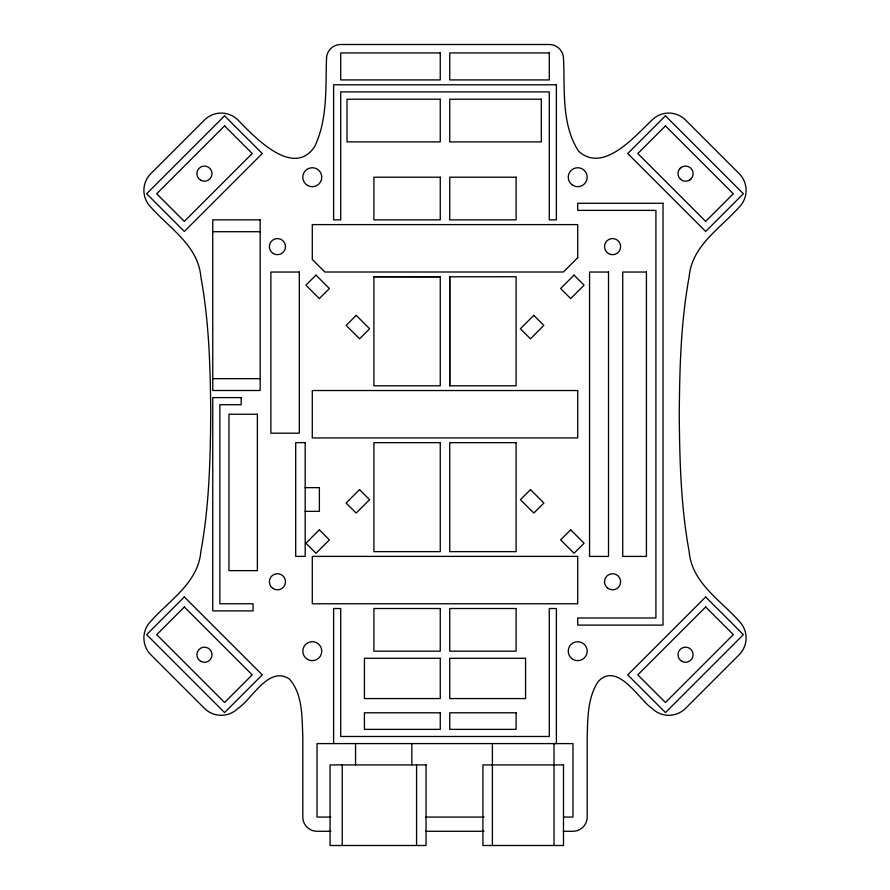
<?xml version="1.0" encoding="UTF-8"?>
<svg xmlns="http://www.w3.org/2000/svg" width="890" height="890" viewBox="0 0 890 890"><rect width="100%" height="100%" fill="white"/><g stroke="black" fill="none" stroke-linecap="round" stroke-linejoin="round"><path stroke-width="1.33" d="M449.739 385.793L449.739 276.79L516.1 276.745L516.1 385.793L449.739 385.793L449.739 276.779M679.815 168.677L681.295 167.364M689.806 179.925L691.285 178.612M212.755 231.712L260.158 231.712M373.9 276.745L440.261 276.779L440.261 385.793L373.9 385.793L373.9 276.745L440.261 276.79M212.755 378.651L260.158 378.651M305.181 487.653L319.399 487.653L319.399 511.349L305.181 511.349M330.78 817.065L317.029 817.065L317.029 743.595L572.971 743.595L572.971 817.065L563.492 817.065M425.709 817.065L484.06 817.065M330.869 831.282L317.029 831.282A14.218 14.218 0 0 1 302.811 817.065L302.811 736.486C301.866 717.151 302.978 694.511 289.417 679.026C268.736 665.075 251.303 700.219 237.964 708.362A23.696 23.696 0 0 1 204.455 708.362L150.833 654.74A23.696 23.696 0 0 1 150.833 621.231C169.656 600.005 198.236 582.639 200.851 551.533C209.206 506.288 210.352 460.086 210.752 414.195C210.352 368.304 209.206 322.102 200.851 276.857C198.236 245.74 169.656 228.374 150.833 207.159A23.696 23.696 0 0 1 150.833 173.639L204.455 120.016A23.696 23.696 0 0 1 237.964 120.016C253.505 135.87 293.055 178.868 314.593 146.683C327.754 119.527 325.506 88.099 326.508 58.718A14.218 14.218 0 0 1 340.725 44.5L549.275 44.5A14.218 14.218 0 0 1 563.492 58.718C565.061 89.478 561.056 124.055 578.544 151.122C603.442 174.129 635.827 135.169 652.036 120.016A23.696 23.696 0 0 1 685.545 120.016L739.167 173.639A23.696 23.696 0 0 1 739.167 207.159C720.344 228.374 691.764 245.74 689.149 276.857C680.794 322.102 679.649 368.304 679.248 414.195C679.649 460.086 680.794 506.288 689.149 551.533C691.764 582.639 720.344 600.005 739.167 621.231A23.696 23.696 0 0 1 739.167 654.74L685.545 708.362A23.696 23.696 0 0 1 652.036 708.362C639.51 700.285 617.504 660.992 598.247 681.506C587.534 697.526 587.823 717.952 587.189 736.486L587.189 817.065A14.218 14.218 0 0 1 572.971 831.282L563.281 831.282M425.709 831.282L484.06 831.282M556.384 743.595L556.384 608.515L549.275 608.515L549.275 736.486L340.725 736.486L340.725 608.515L333.617 608.515L333.617 743.595M554.014 743.595L554.014 845.5M492.393 743.595L492.393 845.5M416.565 764.922L416.565 845.5M411.825 743.595L411.825 764.922M355.544 743.595L355.544 764.922M342.238 764.922L342.238 845.5M224.558 115.834L146.639 193.753L184.341 231.456L262.261 153.536L224.558 115.834M224.558 125.891L156.696 193.753L184.341 221.399L252.204 153.536L224.558 125.891M315.972 275.11L305.915 285.167L319.321 298.573L329.378 288.516L315.972 275.11M356.211 315.349L346.154 325.395L359.56 338.801L369.617 328.755L356.211 315.349M184.341 596.934L146.639 634.637L224.558 712.556L262.261 674.854L184.341 596.934M665.442 115.834L627.739 153.536L705.659 231.456L743.361 193.753L665.442 115.834M184.341 606.98L156.696 634.637L224.558 702.499L252.204 674.854L184.341 606.98M665.442 125.891L637.796 153.536L705.659 221.399L733.304 193.753L665.442 125.891M577.71 257.666L563.37 272.006L324.828 272.006L312.29 259.457L312.29 224.603L577.71 224.603L577.71 257.666M319.321 529.817L305.915 543.223L315.972 553.28L329.378 539.874L319.321 529.817M359.516 489.622L346.11 503.028L356.167 513.074L369.572 499.668L359.516 489.622M533.789 315.349L520.383 328.755L530.44 338.801L543.846 325.395L533.789 315.349M574.028 275.11L560.622 288.516L570.679 298.573L584.085 285.167L574.028 275.11M530.485 489.622L520.428 499.668L533.833 513.074L543.89 503.028L530.485 489.622M570.679 529.817L560.622 539.874L574.028 553.28L584.085 543.223L570.679 529.817M705.659 596.934L627.739 674.854L665.442 712.556L743.361 634.637L705.659 596.934M705.659 606.98L637.796 674.854L665.442 702.499L733.304 634.637L705.659 606.98M440.261 52.933L340.725 52.933L340.725 79.922L440.261 79.922L440.261 52.933M549.275 52.933L449.739 52.933L449.739 79.922L549.275 79.922L549.275 52.933M556.384 84.784L333.617 84.784L333.617 219.863L340.725 219.863L340.725 91.892L549.275 91.892L549.275 219.863L556.384 219.863L556.384 84.784M440.261 99.224L347.011 99.224L347.011 141.888L440.261 141.888L440.261 99.224M541.343 99.224L449.739 99.224L449.739 141.888L541.343 141.888L541.343 99.224M440.261 177.21L373.9 177.21L373.9 219.863L440.261 219.863L440.261 177.21M516.1 177.21L449.739 177.21L449.739 219.863L516.1 219.863L516.1 177.21M663.028 203.276L577.71 203.276L577.71 210.385L655.919 210.385L655.919 617.994L577.71 617.994L577.71 625.103L663.028 625.103L663.028 203.276M260.158 219.863L212.755 219.863L212.755 390.499L260.158 390.499L260.158 219.863M299.318 272.04L270.883 272.04L270.883 433.185L299.318 433.185L299.318 272.04M608.515 272.04L589.558 272.04L589.558 556.417L608.515 556.417L608.515 272.04M646.44 272.04L622.733 272.04L622.733 556.417L646.44 556.417L646.44 272.04M577.71 390.532L312.29 390.532L312.29 437.925L577.71 437.925L577.71 390.532M241.19 397.608L212.755 397.608L212.755 610.885L253.049 610.885L253.049 603.776L219.863 603.776L219.863 404.716L241.19 404.716L241.19 397.608M257.377 414.228L228.941 414.228L228.941 570.635L257.377 570.635L257.377 414.228M305.181 442.63L295.703 442.63L295.703 556.384L305.181 556.384L305.181 442.63M440.261 442.664L373.9 442.664L373.9 551.644L440.261 551.644L440.261 442.664M516.1 442.664L449.739 442.664L449.739 551.644L516.1 551.644L516.1 442.664M577.71 556.384L312.29 556.384L312.29 603.776L577.71 603.776L577.71 556.384M440.261 608.515L373.9 608.515L373.9 651.18L440.261 651.18L440.261 608.515M516.1 608.515L449.739 608.515L449.739 651.18L516.1 651.18L516.1 608.515M440.261 658.289L364.422 658.289L364.422 698.572L440.261 698.572L440.261 658.289M525.578 658.289L449.739 658.289L449.739 698.572L525.578 698.572L525.578 658.289M440.261 712.79L364.422 712.79L364.422 729.377L440.261 729.377L440.261 712.79M516.1 712.79L449.739 712.79L449.739 729.377L516.1 729.377L516.1 712.79M426.043 764.922L330.068 764.922L330.068 845.5L426.043 845.5L426.043 764.922M563.492 764.922L482.914 764.922L482.914 845.5L563.492 845.5L563.492 764.922M307.551 185.42A9.479 9.479 0 0 0 321.768 177.21A9.479 9.479 0 0 0 307.551 169A9.479 9.479 0 0 0 307.551 185.42M572.57 185.176A9.479 9.479 0 0 0 587.178 177.677A9.479 9.479 0 0 0 573.383 168.777A9.479 9.479 0 0 0 572.57 185.176M572.971 659.379A9.479 9.479 0 0 0 587.189 651.18A9.479 9.479 0 0 0 572.971 642.969A9.479 9.479 0 0 0 572.971 659.379M307.462 659.334A9.479 9.479 0 0 0 321.768 651.28A9.479 9.479 0 0 0 307.64 642.914A9.479 9.479 0 0 0 307.462 659.334M681.773 661.292A7.587 7.587 0 0 0 693.143 654.729A7.587 7.587 0 0 0 681.773 648.165A7.587 7.587 0 0 0 681.773 661.292M680.583 179.38A7.587 7.587 0 0 0 692.999 175.074A7.587 7.587 0 0 0 683.064 166.474A7.587 7.587 0 0 0 680.583 179.38M200.662 180.214A7.587 7.587 0 0 0 212.031 173.639A7.587 7.587 0 0 0 200.662 167.075A7.587 7.587 0 0 0 200.662 180.214M200.662 661.315A7.587 7.587 0 0 0 212.031 654.74A7.587 7.587 0 0 0 200.662 648.176A7.587 7.587 0 0 0 200.662 661.315M273.397 253.594A8.055 8.055 0 0 0 285.49 246.619A8.055 8.055 0 0 0 273.397 239.644A8.055 8.055 0 0 0 273.397 253.594M272.807 588.368A8.055 8.055 0 0 0 285.456 582.472A8.055 8.055 0 0 0 274.02 574.462A8.055 8.055 0 0 0 272.807 588.368M608.538 253.594A8.055 8.055 0 0 0 620.63 246.619A8.055 8.055 0 0 0 608.538 239.644A8.055 8.055 0 0 0 608.538 253.594M607.77 588.234A8.055 8.055 0 0 0 620.575 582.683A8.055 8.055 0 0 0 609.372 574.373A8.055 8.055 0 0 0 607.77 588.234"/></g></svg>
